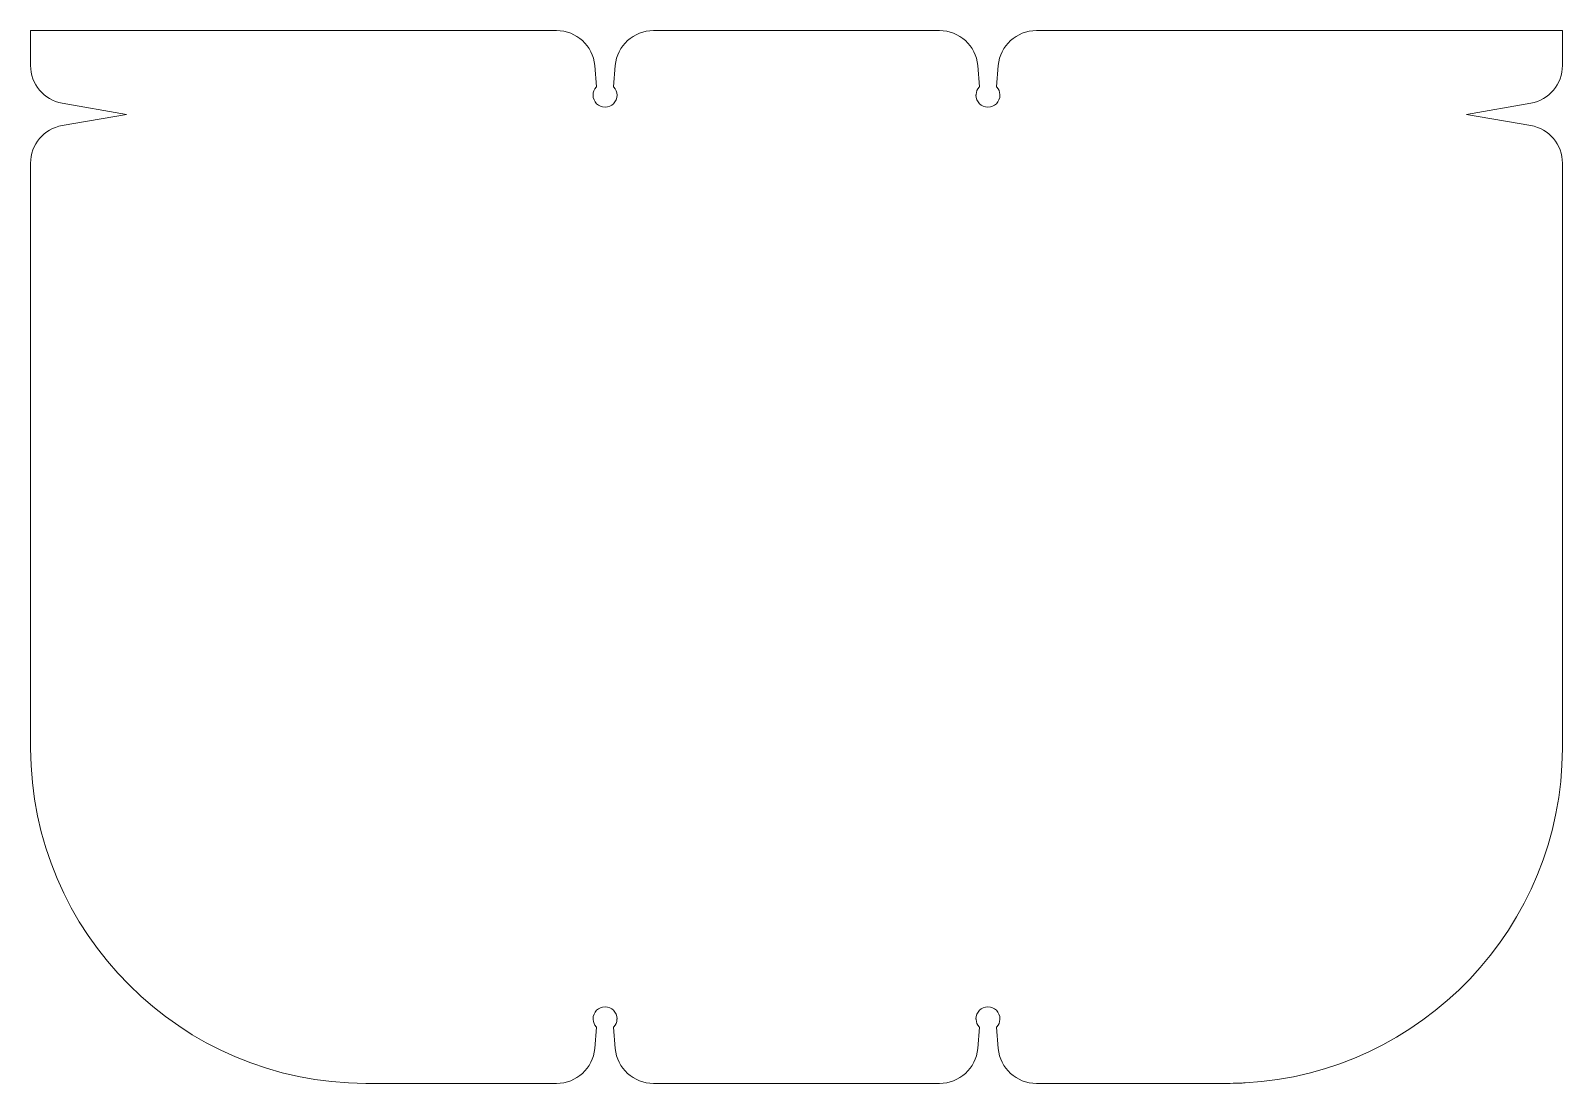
# Model space of a CAD drawing. Header units: millimetres. Extents: x -160 to 160, y -110 to 110.
import ezdxf

# ---------------------------------------------------------------- set-up
doc = ezdxf.new("R2010")
doc.units = ezdxf.units.MM
doc.header["$MEASUREMENT"] = 0
doc.layers.add('Layer 1', color=7, linetype='Continuous')

msp = doc.modelspace()

# ---------------------------------------------------------------- linework, layer by layer
at = {"layer": 'Layer 1', "lineweight": 18}
msp.add_open_spline([(-159.9999, 109.9999), (-159.9999, 109.9999), (-159.9569, 109.9999), (-159.9569, 109.9999), (-159.9569, 109.9999), (-123.3429, 109.9999), (-86.7289, 109.9999), (-50.115, 109.9999), (-50.115, 109.9999), (-45.9595, 109.9999), (-42.5179, 106.8531), (-42.1469, 102.7141), (-42.1469, 102.7141), (-42.1469, 102.7141), (-41.75, 98.2859), (-41.75, 98.2859), (-41.75, 98.2859), (-41.7841, 98.2522), (-41.8179, 98.217), (-41.85, 98.1813), (-41.85, 98.1813), (-42.2493, 97.7385), (-42.5, 97.1436), (-42.5, 96.5), (-42.5, 96.5), (-42.5, 95.1193), (-41.3807, 94), (-40, 94), (-40, 94), (-38.6193, 94), (-37.5, 95.1193), (-37.5, 96.5), (-37.5, 96.5), (-37.5, 97.1513), (-37.7422, 97.7368), (-38.15, 98.1814), (-38.15, 98.1814), (-38.1823, 98.2165), (-38.2115, 98.2473), (-38.2502, 98.2844), (-38.2502, 98.2844), (-38.2502, 98.2844), (-37.8531, 102.7142), (-37.8531, 102.7142), (-37.8531, 102.7142), (-37.4821, 106.8531), (-34.0405, 109.9999), (-29.8851, 109.9999), (-29.8851, 109.9999), (-29.8851, 109.9999), (29.885, 109.9999), (29.885, 109.9999), (29.885, 109.9999), (34.0405, 109.9999), (37.4821, 106.8531), (37.8531, 102.7141), (37.8531, 102.7141), (37.8531, 102.7141), (38.25, 98.2859), (38.25, 98.2859), (38.25, 98.2859), (38.25, 98.2859), (38.2354, 98.2705), (38.2354, 98.2705), (38.2354, 98.2705), (38.2069, 98.2421), (38.1792, 98.2133), (38.1521, 98.1834), (38.1521, 98.1834), (38.1521, 98.1834), (38.15, 98.1813), (38.15, 98.1813), (38.15, 98.1813), (38.15, 98.1813), (38.1434, 98.1738), (38.1434, 98.1738), (38.1434, 98.1738), (37.7785, 97.7695), (37.5439, 97.2452), (37.5057, 96.6671), (37.5057, 96.6671), (37.5057, 96.6671), (37.5037, 96.6357), (37.5037, 96.6357), (37.5037, 96.6357), (37.5037, 96.6357), (37.5025, 96.6107), (37.5025, 96.6107), (37.5025, 96.6107), (37.5025, 96.6107), (37.5009, 96.5661), (37.5009, 96.5661), (37.5009, 96.5661), (37.5009, 96.5661), (37.5007, 96.5612), (37.5007, 96.5612), (37.5007, 96.5612), (37.5007, 96.5612), (37.5007, 96.5601), (37.5007, 96.5601), (37.5007, 96.5601), (37.5007, 96.5601), (37.5007, 96.558), (37.5007, 96.558), (37.5007, 96.558), (37.5007, 96.558), (37.5, 96.5), (37.5, 96.5), (37.5, 96.5), (37.5, 95.1193), (38.6193, 94), (40, 94), (40, 94), (41.3807, 94), (42.5, 95.1193), (42.5, 96.5), (42.5, 96.5), (42.5, 96.5), (42.4993, 96.5601), (42.4993, 96.5601), (42.4993, 96.5601), (42.4993, 96.5601), (42.4993, 96.5608), (42.4993, 96.5608), (42.4993, 96.5608), (42.4993, 96.5608), (42.4993, 96.5612), (42.4993, 96.5612), (42.4993, 96.5612), (42.4993, 96.5612), (42.4992, 96.5625), (42.4992, 96.5625), (42.4992, 96.5625), (42.4992, 96.5625), (42.4972, 96.6212), (42.4972, 96.6212), (42.4972, 96.6212), (42.4972, 96.6212), (42.4971, 96.6219), (42.4971, 96.6219), (42.4971, 96.6219), (42.4687, 97.2242), (42.2322, 97.7647), (41.85, 98.1814), (41.85, 98.1814), (41.85, 98.1814), (41.8485, 98.183), (41.8485, 98.183), (41.8485, 98.183), (41.8485, 98.183), (41.8469, 98.1846), (41.8469, 98.1846), (41.8469, 98.1846), (41.8469, 98.1846), (41.8468, 98.1848), (41.8468, 98.1848), (41.8468, 98.1848), (41.8154, 98.2191), (41.7831, 98.2526), (41.7499, 98.2852), (41.7499, 98.2852), (41.7499, 98.2852), (42.1469, 102.7141), (42.1469, 102.7141), (42.1469, 102.7141), (42.5179, 106.8531), (45.9595, 109.9999), (50.115, 109.9999), (50.115, 109.9999), (50.115, 109.9999), (159.9999, 109.9999), (159.9999, 109.9999), (159.9999, 109.9999), (159.9999, 109.9999), (159.9999, 102.7215), (159.9999, 102.7215), (159.9999, 102.7215), (159.9999, 98.8013), (157.2405, 95.5172), (153.3791, 94.8413), (153.3791, 94.8413), (153.3791, 94.8413), (140, 92.4999), (140, 92.4999), (140, 92.4999), (140, 92.4999), (153.379, 90.1587), (153.379, 90.1587), (153.379, 90.1587), (157.2405, 89.4829), (159.9999, 86.1987), (159.9999, 82.2785), (159.9999, 82.2785), (159.9999, 82.2785), (159.9999, -39.9999), (159.9999, -39.9999), (159.9999, -39.9999), (159.9999, -77.2585), (130.497, -107.9612), (93.699, -109.9013), (93.699, -109.9013), (93.3005, -109.9224), (92.9002, -109.9358), (92.5, -109.9502), (92.5, -109.9502), (91.6698, -109.98), (90.8371, -109.9999), (90, -109.9999), (90, -109.9999), (90, -109.9999), (50.115, -109.9999), (50.115, -109.9999), (50.115, -109.9999), (45.9595, -109.9999), (42.5179, -106.8531), (42.1469, -102.7142), (42.1469, -102.7142), (42.1469, -102.7142), (41.7499, -98.2851), (41.7499, -98.2851), (41.7499, -98.2851), (41.7831, -98.2525), (41.8154, -98.2191), (41.8468, -98.1847), (41.8468, -98.1847), (41.8468, -98.1847), (41.8469, -98.1847), (41.8469, -98.1847), (41.8469, -98.1847), (41.8469, -98.1847), (41.8485, -98.1829), (41.8485, -98.1829), (41.8485, -98.1829), (41.8485, -98.1829), (41.85, -98.1814), (41.85, -98.1814), (41.85, -98.1814), (42.2322, -97.7646), (42.4689, -97.2243), (42.4971, -96.622), (42.4971, -96.622), (42.4971, -96.622), (42.4972, -96.6213), (42.4972, -96.6213), (42.4972, -96.6213), (42.4972, -96.6213), (42.4992, -96.5626), (42.4992, -96.5626), (42.4992, -96.5626), (42.4992, -96.5626), (42.4993, -96.5611), (42.4993, -96.5611), (42.4993, -96.5611), (42.4993, -96.5611), (42.4993, -96.5609), (42.4993, -96.5609), (42.4993, -96.5609), (42.4993, -96.5609), (42.4993, -96.5602), (42.4993, -96.5602), (42.4993, -96.5602), (42.4993, -96.5602), (42.5, -96.4999), (42.5, -96.4999), (42.5, -96.4999), (42.5, -95.1192), (41.3807, -93.9999), (40, -93.9999), (40, -93.9999), (38.6193, -93.9999), (37.5, -95.1192), (37.5, -96.4999), (37.5, -96.4999), (37.5, -96.4999), (37.5007, -96.5579), (37.5007, -96.5579), (37.5007, -96.5579), (37.5007, -96.5579), (37.5007, -96.5602), (37.5007, -96.5602), (37.5007, -96.5602), (37.5007, -96.5602), (37.5007, -96.5611), (37.5007, -96.5611), (37.5007, -96.5611), (37.5007, -96.5611), (37.5009, -96.5661), (37.5009, -96.5661), (37.5009, -96.5661), (37.5009, -96.5661), (37.5025, -96.6106), (37.5025, -96.6106), (37.5025, -96.6106), (37.5025, -96.6106), (37.5037, -96.6357), (37.5037, -96.6357), (37.5037, -96.6357), (37.5037, -96.6357), (37.5057, -96.6671), (37.5057, -96.6671), (37.5057, -96.6671), (37.5439, -97.2451), (37.7785, -97.7693), (38.1434, -98.1738), (38.1434, -98.1738), (38.1434, -98.1738), (38.15, -98.1812), (38.15, -98.1812), (38.15, -98.1812), (38.15, -98.1812), (38.1521, -98.1835), (38.1521, -98.1835), (38.1521, -98.1835), (38.1792, -98.2131), (38.2069, -98.2422), (38.2354, -98.2705), (38.2354, -98.2705), (38.2354, -98.2705), (38.25, -98.2858), (38.25, -98.2858), (38.25, -98.2858), (38.25, -98.2858), (37.8531, -102.7142), (37.8531, -102.7142), (37.8531, -102.7142), (37.4821, -106.8531), (34.0405, -109.9999), (29.885, -109.9999), (29.885, -109.9999), (29.885, -109.9999), (-29.885, -109.9999), (-29.885, -109.9999), (-29.885, -109.9999), (-34.0405, -109.9999), (-37.4821, -106.8531), (-37.8531, -102.7142), (-37.8531, -102.7142), (-37.8531, -102.7142), (-38.2501, -98.2851), (-38.2501, -98.2851), (-38.2501, -98.2851), (-38.2169, -98.2525), (-38.1846, -98.2191), (-38.1532, -98.1847), (-38.1532, -98.1847), (-38.1532, -98.1847), (-38.1531, -98.1847), (-38.1531, -98.1847), (-38.1531, -98.1847), (-38.1531, -98.1847), (-38.1515, -98.1829), (-38.1515, -98.1829), (-38.1515, -98.1829), (-38.1515, -98.1829), (-38.15, -98.1814), (-38.15, -98.1814), (-38.15, -98.1814), (-37.7678, -97.7646), (-37.5311, -97.2243), (-37.5029, -96.622), (-37.5029, -96.622), (-37.5029, -96.622), (-37.5028, -96.6213), (-37.5028, -96.6213), (-37.5028, -96.6213), (-37.5028, -96.6213), (-37.5008, -96.5626), (-37.5008, -96.5626), (-37.5008, -96.5626), (-37.5008, -96.5626), (-37.5007, -96.5611), (-37.5007, -96.5611), (-37.5007, -96.5611), (-37.5007, -96.5611), (-37.5007, -96.5609), (-37.5007, -96.5609), (-37.5007, -96.5609), (-37.5007, -96.5609), (-37.5007, -96.5602), (-37.5007, -96.5602), (-37.5007, -96.5602), (-37.5007, -96.5602), (-37.5, -96.4999), (-37.5, -96.4999), (-37.5, -96.4999), (-37.5, -95.1192), (-38.6193, -93.9999), (-40, -93.9999), (-40, -93.9999), (-41.3807, -93.9999), (-42.5, -95.1192), (-42.5, -96.4999), (-42.5, -96.4999), (-42.5, -96.4999), (-42.4993, -96.5579), (-42.4993, -96.5579), (-42.4993, -96.5579), (-42.4993, -96.5579), (-42.4993, -96.5602), (-42.4993, -96.5602), (-42.4993, -96.5602), (-42.4993, -96.5602), (-42.4993, -96.5611), (-42.4993, -96.5611), (-42.4993, -96.5611), (-42.4993, -96.5611), (-42.4991, -96.5661), (-42.4991, -96.5661), (-42.4991, -96.5661), (-42.4991, -96.5661), (-42.4975, -96.6106), (-42.4975, -96.6106), (-42.4975, -96.6106), (-42.4975, -96.6106), (-42.4963, -96.6357), (-42.4963, -96.6357), (-42.4963, -96.6357), (-42.4963, -96.6357), (-42.4943, -96.6671), (-42.4943, -96.6671), (-42.4943, -96.6671), (-42.4561, -97.2451), (-42.2215, -97.7693), (-41.8566, -98.1738), (-41.8566, -98.1738), (-41.8566, -98.1738), (-41.85, -98.1812), (-41.85, -98.1812), (-41.85, -98.1812), (-41.85, -98.1812), (-41.8479, -98.1835), (-41.8479, -98.1835), (-41.8479, -98.1835), (-41.8208, -98.2131), (-41.7931, -98.2422), (-41.7646, -98.2705), (-41.7646, -98.2705), (-41.7646, -98.2705), (-41.75, -98.2858), (-41.75, -98.2858), (-41.75, -98.2858), (-41.75, -98.2858), (-42.1469, -102.7142), (-42.1469, -102.7142), (-42.1469, -102.7142), (-42.5179, -106.8531), (-45.9595, -109.9999), (-50.115, -109.9999), (-50.115, -109.9999), (-50.115, -109.9999), (-89.9999, -109.9999), (-89.9999, -109.9999), (-89.9999, -109.9999), (-128.4991, -109.9999), (-159.9999, -78.4999), (-159.9999, -39.9999), (-159.9999, -39.9999), (-159.9999, -39.9999), (-159.9999, 82.2785), (-159.9999, 82.2785), (-159.9999, 82.2785), (-159.9999, 86.1987), (-157.2405, 89.4829), (-153.3789, 90.1587), (-153.3789, 90.1587), (-153.3789, 90.1587), (-139.9999, 92.4999), (-139.9999, 92.4999), (-139.9999, 92.4999), (-139.9999, 92.4999), (-153.379, 94.8413), (-153.379, 94.8413), (-153.379, 94.8413), (-157.2405, 95.5172), (-159.9999, 98.8013), (-159.9999, 102.7215), (-159.9999, 102.7215), (-159.9999, 102.7215), (-159.9999, 109.9999), (-159.9999, 109.9999)], degree=3, knots=[0, 0, 0, 0, 0.00826446, 0.00826446, 0.00826446, 0.00826446, 0.01652893, 0.01652893, 0.01652893, 0.01652893, 0.02479339, 0.02479339, 0.02479339, 0.02479339, 0.03305785, 0.03305785, 0.03305785, 0.03305785, 0.04132231, 0.04132231, 0.04132231, 0.04132231, 0.04958678, 0.04958678, 0.04958678, 0.04958678, 0.05785124, 0.05785124, 0.05785124, 0.05785124, 0.0661157, 0.0661157, 0.0661157, 0.0661157, 0.07438017, 0.07438017, 0.07438017, 0.07438017, 0.08264463, 0.08264463, 0.08264463, 0.08264463, 0.09090909, 0.09090909, 0.09090909, 0.09090909, 0.09917355, 0.09917355, 0.09917355, 0.09917355, 0.10743802, 0.10743802, 0.10743802, 0.10743802, 0.11570248, 0.11570248, 0.11570248, 0.11570248, 0.12396694, 0.12396694, 0.12396694, 0.12396694, 0.1322314, 0.1322314, 0.1322314, 0.1322314, 0.14049587, 0.14049587, 0.14049587, 0.14049587, 0.14876033, 0.14876033, 0.14876033, 0.14876033, 0.15702479, 0.15702479, 0.15702479, 0.15702479, 0.16528926, 0.16528926, 0.16528926, 0.16528926, 0.17355372, 0.17355372, 0.17355372, 0.17355372, 0.18181818, 0.18181818, 0.18181818, 0.18181818, 0.19008264, 0.19008264, 0.19008264, 0.19008264, 0.19834711, 0.19834711, 0.19834711, 0.19834711, 0.20661157, 0.20661157, 0.20661157, 0.20661157, 0.21487603, 0.21487603, 0.21487603, 0.21487603, 0.2231405, 0.2231405, 0.2231405, 0.2231405, 0.23140496, 0.23140496, 0.23140496, 0.23140496, 0.23966942, 0.23966942, 0.23966942, 0.23966942, 0.24793388, 0.24793388, 0.24793388, 0.24793388, 0.25619835, 0.25619835, 0.25619835, 0.25619835, 0.26446281, 0.26446281, 0.26446281, 0.26446281, 0.27272727, 0.27272727, 0.27272727, 0.27272727, 0.28099174, 0.28099174, 0.28099174, 0.28099174, 0.2892562, 0.2892562, 0.2892562, 0.2892562, 0.29752066, 0.29752066, 0.29752066, 0.29752066, 0.30578512, 0.30578512, 0.30578512, 0.30578512, 0.31404959, 0.31404959, 0.31404959, 0.31404959, 0.32231405, 0.32231405, 0.32231405, 0.32231405, 0.33057851, 0.33057851, 0.33057851, 0.33057851, 0.33884298, 0.33884298, 0.33884298, 0.33884298, 0.34710744, 0.34710744, 0.34710744, 0.34710744, 0.3553719, 0.3553719, 0.3553719, 0.3553719, 0.36363636, 0.36363636, 0.36363636, 0.36363636, 0.37190083, 0.37190083, 0.37190083, 0.37190083, 0.38016529, 0.38016529, 0.38016529, 0.38016529, 0.38842975, 0.38842975, 0.38842975, 0.38842975, 0.39669421, 0.39669421, 0.39669421, 0.39669421, 0.40495868, 0.40495868, 0.40495868, 0.40495868, 0.41322314, 0.41322314, 0.41322314, 0.41322314, 0.4214876, 0.4214876, 0.4214876, 0.4214876, 0.42975207, 0.42975207, 0.42975207, 0.42975207, 0.43801653, 0.43801653, 0.43801653, 0.43801653, 0.44628099, 0.44628099, 0.44628099, 0.44628099, 0.45454545, 0.45454545, 0.45454545, 0.45454545, 0.46280992, 0.46280992, 0.46280992, 0.46280992, 0.47107438, 0.47107438, 0.47107438, 0.47107438, 0.47933884, 0.47933884, 0.47933884, 0.47933884, 0.48760331, 0.48760331, 0.48760331, 0.48760331, 0.49586777, 0.49586777, 0.49586777, 0.49586777, 0.50413223, 0.50413223, 0.50413223, 0.50413223, 0.51239669, 0.51239669, 0.51239669, 0.51239669, 0.52066116, 0.52066116, 0.52066116, 0.52066116, 0.52892562, 0.52892562, 0.52892562, 0.52892562, 0.53719008, 0.53719008, 0.53719008, 0.53719008, 0.54545455, 0.54545455, 0.54545455, 0.54545455, 0.55371901, 0.55371901, 0.55371901, 0.55371901, 0.56198347, 0.56198347, 0.56198347, 0.56198347, 0.57024793, 0.57024793, 0.57024793, 0.57024793, 0.5785124, 0.5785124, 0.5785124, 0.5785124, 0.58677686, 0.58677686, 0.58677686, 0.58677686, 0.59504132, 0.59504132, 0.59504132, 0.59504132, 0.60330579, 0.60330579, 0.60330579, 0.60330579, 0.61157025, 0.61157025, 0.61157025, 0.61157025, 0.61983471, 0.61983471, 0.61983471, 0.61983471, 0.62809917, 0.62809917, 0.62809917, 0.62809917, 0.63636364, 0.63636364, 0.63636364, 0.63636364, 0.6446281, 0.6446281, 0.6446281, 0.6446281, 0.65289256, 0.65289256, 0.65289256, 0.65289256, 0.66115702, 0.66115702, 0.66115702, 0.66115702, 0.66942149, 0.66942149, 0.66942149, 0.66942149, 0.67768595, 0.67768595, 0.67768595, 0.67768595, 0.68595041, 0.68595041, 0.68595041, 0.68595041, 0.69421488, 0.69421488, 0.69421488, 0.69421488, 0.70247934, 0.70247934, 0.70247934, 0.70247934, 0.7107438, 0.7107438, 0.7107438, 0.7107438, 0.71900826, 0.71900826, 0.71900826, 0.71900826, 0.72727273, 0.72727273, 0.72727273, 0.72727273, 0.73553719, 0.73553719, 0.73553719, 0.73553719, 0.74380165, 0.74380165, 0.74380165, 0.74380165, 0.75206612, 0.75206612, 0.75206612, 0.75206612, 0.76033058, 0.76033058, 0.76033058, 0.76033058, 0.76859504, 0.76859504, 0.76859504, 0.76859504, 0.7768595, 0.7768595, 0.7768595, 0.7768595, 0.78512397, 0.78512397, 0.78512397, 0.78512397, 0.79338843, 0.79338843, 0.79338843, 0.79338843, 0.80165289, 0.80165289, 0.80165289, 0.80165289, 0.80991736, 0.80991736, 0.80991736, 0.80991736, 0.81818182, 0.81818182, 0.81818182, 0.81818182, 0.82644628, 0.82644628, 0.82644628, 0.82644628, 0.83471074, 0.83471074, 0.83471074, 0.83471074, 0.84297521, 0.84297521, 0.84297521, 0.84297521, 0.85123967, 0.85123967, 0.85123967, 0.85123967, 0.85950413, 0.85950413, 0.85950413, 0.85950413, 0.8677686, 0.8677686, 0.8677686, 0.8677686, 0.87603306, 0.87603306, 0.87603306, 0.87603306, 0.88429752, 0.88429752, 0.88429752, 0.88429752, 0.89256198, 0.89256198, 0.89256198, 0.89256198, 0.90082645, 0.90082645, 0.90082645, 0.90082645, 0.90909091, 0.90909091, 0.90909091, 0.90909091, 0.91735537, 0.91735537, 0.91735537, 0.91735537, 0.92561983, 0.92561983, 0.92561983, 0.92561983, 0.9338843, 0.9338843, 0.9338843, 0.9338843, 0.94214876, 0.94214876, 0.94214876, 0.94214876, 0.95041322, 0.95041322, 0.95041322, 0.95041322, 0.95867769, 0.95867769, 0.95867769, 0.95867769, 0.96694215, 0.96694215, 0.96694215, 0.96694215, 0.97520661, 0.97520661, 0.97520661, 0.97520661, 0.98347107, 0.98347107, 0.98347107, 0.98347107, 1, 1, 1, 1], dxfattribs=at)

doc.saveas('drawing.dxf')
